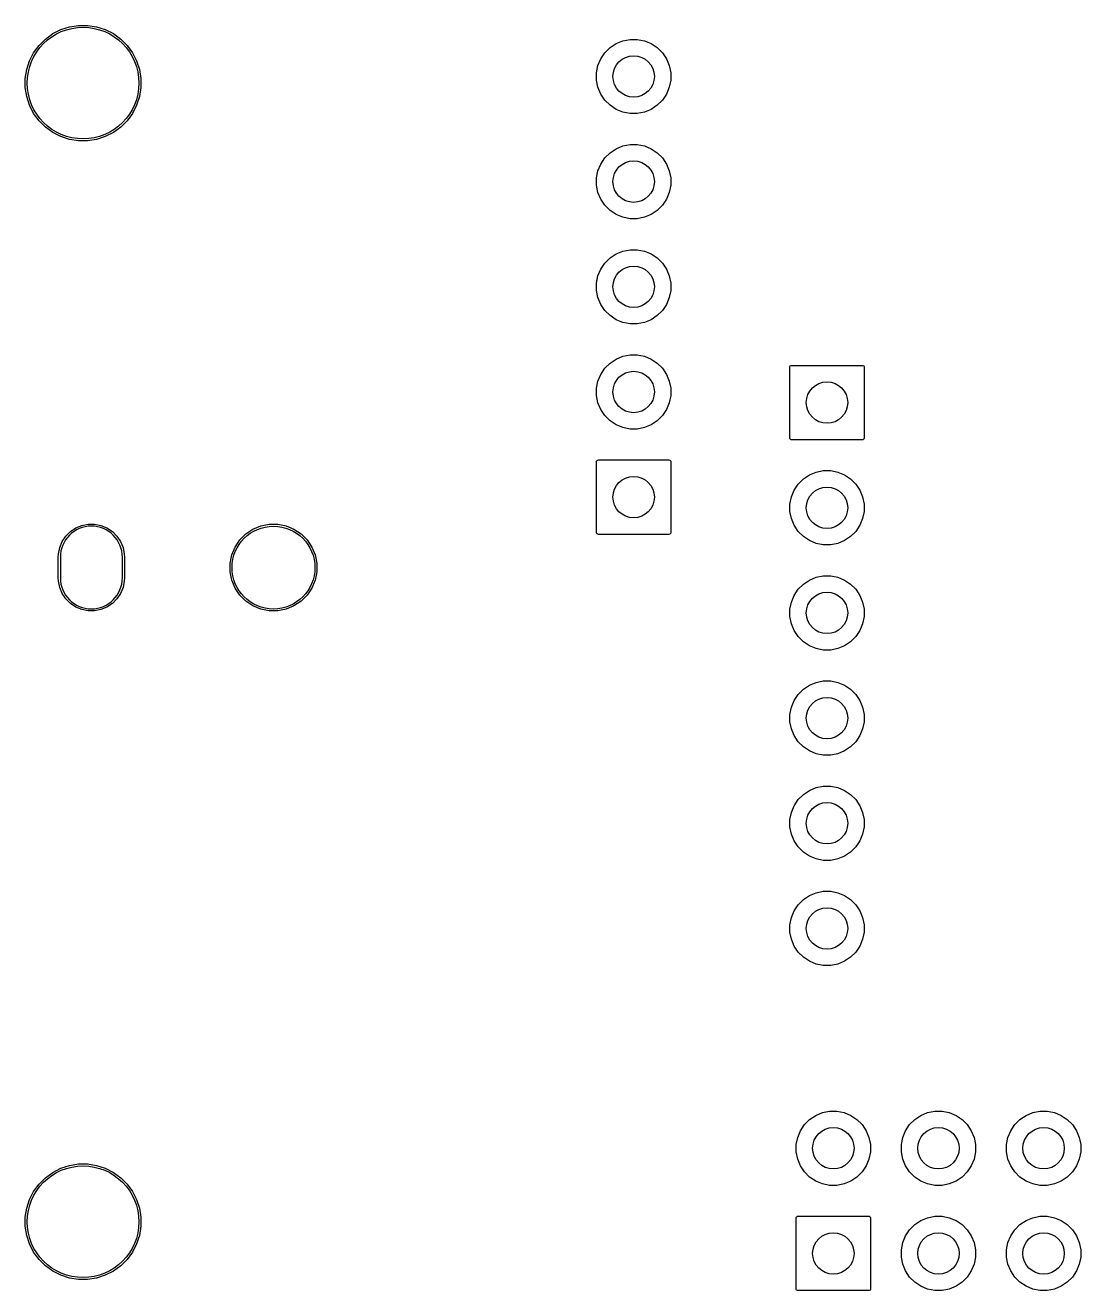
# Model space of a CAD drawing. Header units: inches. Extents: x 4.79 to 7.1, y -3.89 to -2.68.
# Drawn here: x 4.788 to 5.791, y -3.884 to -2.681 of the extents above; entities that cross this region are included whole.
import ezdxf

# ---------------------------------------------------------------- set-up
doc = ezdxf.new("R2010")
doc.units = ezdxf.units.IN
doc.header["$MEASUREMENT"] = 0
doc.layers.add('BLACK', color=250, linetype='CONTINUOUS')

msp = doc.modelspace()

# ---------------------------------------------------------------- linework, layer by layer
at = {"layer": 'BLACK', "linetype": 'CONTINUOUS'}
for p, q in [((4.8214, -2.6853), (4.8297, -2.6826)), ((4.8297, -2.6826), (4.8382, -2.6813)), ((4.8382, -2.6813), (4.8468, -2.6813)), ((4.8468, -2.6813), (4.8554, -2.6826)), ((4.8554, -2.6826), (4.8636, -2.6853)), ((4.8006, -2.7004), (4.8067, -2.6943)), ((4.8067, -2.6943), (4.8137, -2.6892)), ((4.8137, -2.6892), (4.8214, -2.6853)), ((4.8636, -2.6853), (4.8713, -2.6892)), ((4.8713, -2.6892), (4.8783, -2.6943)), ((4.8783, -2.6943), (4.8844, -2.7004)), ((5.3559, -2.696), (5.3627, -2.6947)), ((5.3627, -2.6947), (5.3696, -2.6947)), ((5.3696, -2.6947), (5.3764, -2.696)), ((4.7955, -2.7074), (4.8006, -2.7004)), ((4.8844, -2.7004), (4.8895, -2.7074)), ((5.3388, -2.7074), (5.3437, -2.7025)), ((5.3437, -2.7025), (5.3494, -2.6987)), ((5.3494, -2.6987), (5.3559, -2.696)), ((5.3764, -2.696), (5.3828, -2.6987)), ((5.3828, -2.6987), (5.3886, -2.7025)), ((5.3886, -2.7025), (5.3935, -2.7074)), ((4.7889, -2.7234), (4.7916, -2.7151)), ((4.7916, -2.7151), (4.7955, -2.7074)), ((4.8895, -2.7074), (4.8934, -2.7151)), ((4.8934, -2.7151), (4.8961, -2.7234)), ((5.3322, -2.7196), (5.3349, -2.7132)), ((5.3349, -2.7132), (5.3388, -2.7074)), ((5.3935, -2.7074), (5.3974, -2.7132)), ((5.3974, -2.7132), (5.4, -2.7196)), ((4.7876, -2.7319), (4.7889, -2.7234)), ((4.8961, -2.7234), (4.8975, -2.7319)), ((5.3309, -2.7264), (5.3322, -2.7196)), ((5.3309, -2.7334), (5.3309, -2.7264)), ((5.4, -2.7196), (5.4014, -2.7264)), ((5.4014, -2.7264), (5.4014, -2.7334)), ((4.7876, -2.7405), (4.7876, -2.7319)), ((4.7889, -2.7491), (4.7876, -2.7405)), ((4.8975, -2.7405), (4.8961, -2.7491)), ((4.8975, -2.7319), (4.8975, -2.7405)), ((5.3322, -2.7402), (5.3309, -2.7334)), ((5.3349, -2.7466), (5.3322, -2.7402)), ((5.4, -2.7402), (5.3974, -2.7466)), ((5.4014, -2.7334), (5.4, -2.7402)), ((4.7916, -2.7573), (4.7889, -2.7491)), ((4.8961, -2.7491), (4.8934, -2.7573)), ((5.3388, -2.7524), (5.3349, -2.7466)), ((5.3437, -2.7573), (5.3388, -2.7524)), ((5.3935, -2.7524), (5.3886, -2.7573)), ((5.3974, -2.7466), (5.3935, -2.7524)), ((4.7955, -2.765), (4.7916, -2.7573)), ((4.8006, -2.772), (4.7955, -2.765)), ((4.8895, -2.765), (4.8844, -2.772)), ((4.8934, -2.7573), (4.8895, -2.765)), ((5.3494, -2.7612), (5.3437, -2.7573)), ((5.3559, -2.7638), (5.3494, -2.7612)), ((5.3627, -2.7652), (5.3559, -2.7638)), ((5.3696, -2.7652), (5.3627, -2.7652)), ((5.3764, -2.7638), (5.3696, -2.7652)), ((5.3828, -2.7612), (5.3764, -2.7638)), ((5.3886, -2.7573), (5.3828, -2.7612)), ((4.8067, -2.7781), (4.8006, -2.772)), ((4.8137, -2.7832), (4.8067, -2.7781)), ((4.8783, -2.7781), (4.8713, -2.7832)), ((4.8844, -2.772), (4.8783, -2.7781)), ((4.8214, -2.7871), (4.8137, -2.7832)), ((4.8297, -2.7898), (4.8214, -2.7871)), ((4.8382, -2.7912), (4.8297, -2.7898)), ((4.8468, -2.7912), (4.8382, -2.7912)), ((4.8554, -2.7898), (4.8468, -2.7912)), ((4.8636, -2.7871), (4.8554, -2.7898)), ((4.8713, -2.7832), (4.8636, -2.7871)), ((5.3388, -2.8074), (5.3437, -2.8025)), ((5.3437, -2.8025), (5.3494, -2.7987)), ((5.3494, -2.7987), (5.3559, -2.796)), ((5.3559, -2.796), (5.3627, -2.7947)), ((5.3627, -2.7947), (5.3696, -2.7947)), ((5.3696, -2.7947), (5.3764, -2.796)), ((5.3764, -2.796), (5.3828, -2.7987)), ((5.3828, -2.7987), (5.3886, -2.8025)), ((5.3886, -2.8025), (5.3935, -2.8074)), ((5.3322, -2.8196), (5.3349, -2.8132)), ((5.3349, -2.8132), (5.3388, -2.8074)), ((5.3935, -2.8074), (5.3974, -2.8132)), ((5.3974, -2.8132), (5.4, -2.8196)), ((5.3309, -2.8264), (5.3322, -2.8196)), ((5.3309, -2.8334), (5.3309, -2.8264)), ((5.4, -2.8196), (5.4014, -2.8264)), ((5.4014, -2.8264), (5.4014, -2.8334)), ((5.3322, -2.8402), (5.3309, -2.8334)), ((5.4014, -2.8334), (5.4, -2.8402)), ((5.3349, -2.8466), (5.3322, -2.8402)), ((5.3388, -2.8524), (5.3349, -2.8466)), ((5.3974, -2.8466), (5.3935, -2.8524)), ((5.4, -2.8402), (5.3974, -2.8466)), ((5.3437, -2.8573), (5.3388, -2.8524)), ((5.3494, -2.8612), (5.3437, -2.8573)), ((5.3559, -2.8638), (5.3494, -2.8612)), ((5.3828, -2.8612), (5.3764, -2.8638)), ((5.3886, -2.8573), (5.3828, -2.8612)), ((5.3935, -2.8524), (5.3886, -2.8573)), ((5.3627, -2.8652), (5.3559, -2.8638)), ((5.3696, -2.8652), (5.3627, -2.8652)), ((5.3764, -2.8638), (5.3696, -2.8652)), ((5.3437, -2.9025), (5.3494, -2.8987)), ((5.3494, -2.8987), (5.3559, -2.896)), ((5.3559, -2.896), (5.3627, -2.8947)), ((5.3627, -2.8947), (5.3696, -2.8947)), ((5.3696, -2.8947), (5.3764, -2.896)), ((5.3764, -2.896), (5.3828, -2.8987)), ((5.3828, -2.8987), (5.3886, -2.9025)), ((5.3349, -2.9132), (5.3388, -2.9074)), ((5.3388, -2.9074), (5.3437, -2.9025)), ((5.3886, -2.9025), (5.3935, -2.9074)), ((5.3935, -2.9074), (5.3974, -2.9132)), ((5.3309, -2.9264), (5.3322, -2.9196)), ((5.3322, -2.9196), (5.3349, -2.9132)), ((5.3974, -2.9132), (5.4, -2.9196)), ((5.4, -2.9196), (5.4014, -2.9264)), ((5.3309, -2.9334), (5.3309, -2.9264)), ((5.3322, -2.9402), (5.3309, -2.9334)), ((5.4014, -2.9334), (5.4, -2.9402)), ((5.4014, -2.9264), (5.4014, -2.9334)), ((5.3349, -2.9466), (5.3322, -2.9402)), ((5.3388, -2.9524), (5.3349, -2.9466)), ((5.3974, -2.9466), (5.3935, -2.9524)), ((5.4, -2.9402), (5.3974, -2.9466)), ((5.3437, -2.9573), (5.3388, -2.9524)), ((5.3494, -2.9612), (5.3437, -2.9573)), ((5.3886, -2.9573), (5.3828, -2.9612)), ((5.3935, -2.9524), (5.3886, -2.9573)), ((5.3559, -2.9638), (5.3494, -2.9612)), ((5.3627, -2.9652), (5.3559, -2.9638)), ((5.3696, -2.9652), (5.3627, -2.9652)), ((5.3764, -2.9638), (5.3696, -2.9652)), ((5.3828, -2.9612), (5.3764, -2.9638)), ((5.3559, -2.996), (5.3627, -2.9947)), ((5.3627, -2.9947), (5.3696, -2.9947)), ((5.3696, -2.9947), (5.3764, -2.996)), ((5.3349, -3.0132), (5.3388, -3.0074)), ((5.3388, -3.0074), (5.3437, -3.0025)), ((5.3437, -3.0025), (5.3494, -2.9987)), ((5.3494, -2.9987), (5.3559, -2.996)), ((5.3764, -2.996), (5.3828, -2.9987)), ((5.3828, -2.9987), (5.3886, -3.0025)), ((5.3886, -3.0025), (5.3935, -3.0074)), ((5.3935, -3.0074), (5.3974, -3.0132)), ((5.5146, -3.0065), (5.5147, -3.0058)), ((5.5146, -3.0735), (5.5146, -3.0065)), ((5.5147, -3.0058), (5.5151, -3.0051)), ((5.5151, -3.0051), (5.5158, -3.0047)), ((5.5158, -3.0047), (5.5165, -3.0046)), ((5.5165, -3.0046), (5.5835, -3.0046)), ((5.5835, -3.0046), (5.5842, -3.0047)), ((5.5842, -3.0047), (5.5849, -3.0051)), ((5.5849, -3.0051), (5.5853, -3.0058)), ((5.5853, -3.0058), (5.5854, -3.0065)), ((5.5854, -3.0065), (5.5854, -3.0735)), ((5.3309, -3.0264), (5.3322, -3.0196)), ((5.3322, -3.0196), (5.3349, -3.0132)), ((5.3974, -3.0132), (5.4, -3.0196)), ((5.4, -3.0196), (5.4014, -3.0264)), ((5.3309, -3.0334), (5.3309, -3.0264)), ((5.4014, -3.0264), (5.4014, -3.0334)), ((5.3322, -3.0402), (5.3309, -3.0334)), ((5.3349, -3.0466), (5.3322, -3.0402)), ((5.4, -3.0402), (5.3974, -3.0466)), ((5.4014, -3.0334), (5.4, -3.0402)), ((5.3388, -3.0524), (5.3349, -3.0466)), ((5.3437, -3.0573), (5.3388, -3.0524)), ((5.3935, -3.0524), (5.3886, -3.0573)), ((5.3974, -3.0466), (5.3935, -3.0524)), ((5.3494, -3.0612), (5.3437, -3.0573)), ((5.3559, -3.0638), (5.3494, -3.0612)), ((5.3627, -3.0652), (5.3559, -3.0638)), ((5.3696, -3.0652), (5.3627, -3.0652)), ((5.3764, -3.0638), (5.3696, -3.0652)), ((5.3828, -3.0612), (5.3764, -3.0638)), ((5.3886, -3.0573), (5.3828, -3.0612)), ((5.5147, -3.0742), (5.5146, -3.0735)), ((5.5151, -3.0749), (5.5147, -3.0742)), ((5.5158, -3.0753), (5.5151, -3.0749)), ((5.5165, -3.0754), (5.5158, -3.0753)), ((5.5835, -3.0754), (5.5165, -3.0754)), ((5.5842, -3.0753), (5.5835, -3.0754)), ((5.5849, -3.0749), (5.5842, -3.0753)), ((5.5853, -3.0742), (5.5849, -3.0749)), ((5.5854, -3.0735), (5.5853, -3.0742)), ((5.3307, -3.0965), (5.3309, -3.0957)), ((5.3307, -3.1634), (5.3307, -3.0965)), ((5.3309, -3.0957), (5.3313, -3.0951)), ((5.3313, -3.0951), (5.3319, -3.0946)), ((5.3319, -3.0946), (5.3327, -3.0945)), ((5.3327, -3.0945), (5.3996, -3.0945)), ((5.3996, -3.0945), (5.4004, -3.0946)), ((5.4004, -3.0946), (5.401, -3.0951)), ((5.401, -3.0951), (5.4014, -3.0957)), ((5.4014, -3.0957), (5.4016, -3.0965)), ((5.4016, -3.0965), (5.4016, -3.1634)), ((5.5226, -3.1175), (5.5275, -3.1126)), ((5.5275, -3.1126), (5.5333, -3.1088)), ((5.5333, -3.1088), (5.5397, -3.1061)), ((5.5397, -3.1061), (5.5465, -3.1047)), ((5.5465, -3.1047), (5.5535, -3.1047)), ((5.5535, -3.1047), (5.5603, -3.1061)), ((5.5603, -3.1061), (5.5667, -3.1088)), ((5.5667, -3.1088), (5.5725, -3.1126)), ((5.5725, -3.1126), (5.5774, -3.1175)), ((5.5161, -3.1297), (5.5188, -3.1233)), ((5.5188, -3.1233), (5.5226, -3.1175)), ((5.5774, -3.1175), (5.5812, -3.1233)), ((5.5812, -3.1233), (5.5839, -3.1297)), ((5.5147, -3.1365), (5.5161, -3.1297)), ((5.5147, -3.1435), (5.5147, -3.1365)), ((5.5839, -3.1297), (5.5853, -3.1365)), ((5.5853, -3.1365), (5.5853, -3.1435)), ((5.5161, -3.1503), (5.5147, -3.1435)), ((5.5188, -3.1567), (5.5161, -3.1503)), ((5.5839, -3.1503), (5.5812, -3.1567)), ((5.5853, -3.1435), (5.5839, -3.1503)), ((4.826, -3.167), (4.8304, -3.1627)), ((4.8304, -3.1627), (4.8355, -3.1592)), ((4.8355, -3.1592), (4.8413, -3.1569)), ((4.8413, -3.1569), (4.8473, -3.1557)), ((4.8473, -3.1557), (4.8535, -3.1557)), ((4.8535, -3.1557), (4.8595, -3.1569)), ((4.8595, -3.1569), (4.8652, -3.1592)), ((4.8652, -3.1592), (4.8704, -3.1627)), ((4.8704, -3.1627), (4.8747, -3.167)), ((4.9974, -3.1649), (5.0041, -3.1604)), ((5.0041, -3.1604), (5.0116, -3.1573)), ((5.0116, -3.1573), (5.0196, -3.1557)), ((5.0196, -3.1557), (5.0277, -3.1557)), ((5.0277, -3.1557), (5.0356, -3.1573)), ((5.0356, -3.1573), (5.0431, -3.1604)), ((5.0431, -3.1604), (5.0498, -3.1649)), ((5.3309, -3.1641), (5.3307, -3.1634)), ((5.3313, -3.1648), (5.3309, -3.1641)), ((5.4014, -3.1641), (5.401, -3.1648)), ((5.4016, -3.1634), (5.4014, -3.1641)), ((5.5226, -3.1625), (5.5188, -3.1567)), ((5.5275, -3.1674), (5.5226, -3.1625)), ((5.5774, -3.1625), (5.5725, -3.1674)), ((5.5812, -3.1567), (5.5774, -3.1625)), ((4.8203, -3.1779), (4.8226, -3.1722)), ((4.8226, -3.1722), (4.826, -3.167)), ((4.8747, -3.167), (4.8782, -3.1722)), ((4.8782, -3.1722), (4.8805, -3.1779)), ((4.9872, -3.1774), (4.9917, -3.1706)), ((4.9917, -3.1706), (4.9974, -3.1649)), ((5.0498, -3.1649), (5.0556, -3.1706)), ((5.0556, -3.1706), (5.0601, -3.1774)), ((5.3319, -3.1652), (5.3313, -3.1648)), ((5.3327, -3.1654), (5.3319, -3.1652)), ((5.3996, -3.1654), (5.3327, -3.1654)), ((5.4004, -3.1652), (5.3996, -3.1654)), ((5.401, -3.1648), (5.4004, -3.1652)), ((5.5333, -3.1712), (5.5275, -3.1674)), ((5.5397, -3.1739), (5.5333, -3.1712)), ((5.5465, -3.1753), (5.5397, -3.1739)), ((5.5535, -3.1753), (5.5465, -3.1753)), ((5.5603, -3.1739), (5.5535, -3.1753)), ((5.5667, -3.1712), (5.5603, -3.1739)), ((5.5725, -3.1674), (5.5667, -3.1712)), ((4.8189, -3.187), (4.819, -3.1839)), ((4.8189, -3.2067), (4.8189, -3.187)), ((4.819, -3.1839), (4.8203, -3.1779)), ((4.8209, -3.187), (4.8209, -3.2067)), ((4.8209, -3.187), (4.8209, -3.2067)), ((4.8799, -3.2067), (4.8799, -3.187)), ((4.8799, -3.2067), (4.8799, -3.187)), ((4.8805, -3.1779), (4.8817, -3.1839)), ((4.8817, -3.1839), (4.8819, -3.187)), ((4.8819, -3.187), (4.8819, -3.2067)), ((4.9825, -3.1928), (4.9841, -3.1849)), ((4.9841, -3.1849), (4.9872, -3.1774)), ((5.0601, -3.1774), (5.0632, -3.1849)), ((5.0632, -3.1849), (5.0648, -3.1928)), ((4.9825, -3.2009), (4.9825, -3.1928)), ((5.0648, -3.1928), (5.0648, -3.2009)), ((4.819, -3.2098), (4.8189, -3.2067)), ((4.8203, -3.2158), (4.819, -3.2098)), ((4.8817, -3.2098), (4.8805, -3.2158)), ((4.8819, -3.2067), (4.8817, -3.2098)), ((4.9841, -3.2089), (4.9825, -3.2009)), ((4.9872, -3.2163), (4.9841, -3.2089)), ((5.0632, -3.2089), (5.0601, -3.2163)), ((5.0648, -3.2009), (5.0632, -3.2089)), ((5.5275, -3.2126), (5.5333, -3.2088)), ((5.5333, -3.2088), (5.5397, -3.2061)), ((5.5397, -3.2061), (5.5465, -3.2047)), ((5.5465, -3.2047), (5.5535, -3.2047)), ((5.5535, -3.2047), (5.5603, -3.2061)), ((5.5603, -3.2061), (5.5667, -3.2088)), ((5.5667, -3.2088), (5.5725, -3.2126)), ((4.8226, -3.2215), (4.8203, -3.2158)), ((4.826, -3.2267), (4.8226, -3.2215)), ((4.8782, -3.2215), (4.8747, -3.2267)), ((4.8805, -3.2158), (4.8782, -3.2215)), ((4.9917, -3.2231), (4.9872, -3.2163)), ((4.9974, -3.2288), (4.9917, -3.2231)), ((5.0556, -3.2231), (5.0498, -3.2288)), ((5.0601, -3.2163), (5.0556, -3.2231)), ((5.5161, -3.2297), (5.5188, -3.2233)), ((5.5188, -3.2233), (5.5226, -3.2175)), ((5.5226, -3.2175), (5.5275, -3.2126)), ((5.5725, -3.2126), (5.5774, -3.2175)), ((5.5774, -3.2175), (5.5812, -3.2233)), ((5.5812, -3.2233), (5.5839, -3.2297)), ((4.8304, -3.231), (4.826, -3.2267)), ((4.8355, -3.2345), (4.8304, -3.231)), ((4.8413, -3.2368), (4.8355, -3.2345)), ((4.8652, -3.2345), (4.8595, -3.2368)), ((4.8704, -3.231), (4.8652, -3.2345)), ((4.8747, -3.2267), (4.8704, -3.231)), ((5.0041, -3.2333), (4.9974, -3.2288)), ((5.0116, -3.2364), (5.0041, -3.2333)), ((5.0196, -3.238), (5.0116, -3.2364)), ((5.0356, -3.2364), (5.0277, -3.238)), ((5.0431, -3.2333), (5.0356, -3.2364)), ((5.0498, -3.2288), (5.0431, -3.2333)), ((5.5147, -3.2365), (5.5161, -3.2297)), ((5.5839, -3.2297), (5.5853, -3.2365)), ((4.8473, -3.238), (4.8413, -3.2368)), ((4.8535, -3.238), (4.8473, -3.238)), ((4.8595, -3.2368), (4.8535, -3.238)), ((5.0277, -3.238), (5.0196, -3.238)), ((5.5147, -3.2435), (5.5147, -3.2365)), ((5.5161, -3.2503), (5.5147, -3.2435)), ((5.5853, -3.2435), (5.5839, -3.2503)), ((5.5853, -3.2365), (5.5853, -3.2435)), ((5.5188, -3.2567), (5.5161, -3.2503)), ((5.5226, -3.2625), (5.5188, -3.2567)), ((5.5812, -3.2567), (5.5774, -3.2625)), ((5.5839, -3.2503), (5.5812, -3.2567)), ((5.5275, -3.2674), (5.5226, -3.2625)), ((5.5333, -3.2712), (5.5275, -3.2674)), ((5.5397, -3.2739), (5.5333, -3.2712)), ((5.5667, -3.2712), (5.5603, -3.2739)), ((5.5725, -3.2674), (5.5667, -3.2712)), ((5.5774, -3.2625), (5.5725, -3.2674)), ((5.5465, -3.2753), (5.5397, -3.2739)), ((5.5535, -3.2753), (5.5465, -3.2753)), ((5.5603, -3.2739), (5.5535, -3.2753)), ((5.5333, -3.3088), (5.5397, -3.3061)), ((5.5397, -3.3061), (5.5465, -3.3047)), ((5.5465, -3.3047), (5.5535, -3.3047)), ((5.5535, -3.3047), (5.5603, -3.3061)), ((5.5603, -3.3061), (5.5667, -3.3088)), ((5.5188, -3.3233), (5.5226, -3.3175)), ((5.5226, -3.3175), (5.5275, -3.3126)), ((5.5275, -3.3126), (5.5333, -3.3088)), ((5.5667, -3.3088), (5.5725, -3.3126)), ((5.5725, -3.3126), (5.5774, -3.3175)), ((5.5774, -3.3175), (5.5812, -3.3233)), ((5.5147, -3.3365), (5.5161, -3.3297)), ((5.5161, -3.3297), (5.5188, -3.3233)), ((5.5812, -3.3233), (5.5839, -3.3297)), ((5.5839, -3.3297), (5.5853, -3.3365)), ((5.5147, -3.3435), (5.5147, -3.3365)), ((5.5161, -3.3503), (5.5147, -3.3435)), ((5.5853, -3.3435), (5.5839, -3.3503)), ((5.5853, -3.3365), (5.5853, -3.3435)), ((5.5188, -3.3567), (5.5161, -3.3503)), ((5.5226, -3.3625), (5.5188, -3.3567)), ((5.5812, -3.3567), (5.5774, -3.3625)), ((5.5839, -3.3503), (5.5812, -3.3567)), ((5.5275, -3.3674), (5.5226, -3.3625)), ((5.5333, -3.3712), (5.5275, -3.3674)), ((5.5725, -3.3674), (5.5667, -3.3712)), ((5.5774, -3.3625), (5.5725, -3.3674)), ((5.5397, -3.3739), (5.5333, -3.3712)), ((5.5465, -3.3753), (5.5397, -3.3739)), ((5.5535, -3.3753), (5.5465, -3.3753)), ((5.5603, -3.3739), (5.5535, -3.3753)), ((5.5667, -3.3712), (5.5603, -3.3739)), ((5.5397, -3.4061), (5.5465, -3.4047)), ((5.5465, -3.4047), (5.5535, -3.4047)), ((5.5535, -3.4047), (5.5603, -3.4061)), ((5.5226, -3.4175), (5.5275, -3.4126)), ((5.5275, -3.4126), (5.5333, -3.4088)), ((5.5333, -3.4088), (5.5397, -3.4061)), ((5.5603, -3.4061), (5.5667, -3.4088)), ((5.5667, -3.4088), (5.5725, -3.4126)), ((5.5725, -3.4126), (5.5774, -3.4175)), ((5.5161, -3.4297), (5.5188, -3.4233)), ((5.5188, -3.4233), (5.5226, -3.4175)), ((5.5774, -3.4175), (5.5812, -3.4233)), ((5.5812, -3.4233), (5.5839, -3.4297)), ((5.5147, -3.4365), (5.5161, -3.4297)), ((5.5147, -3.4435), (5.5147, -3.4365)), ((5.5839, -3.4297), (5.5853, -3.4365)), ((5.5853, -3.4365), (5.5853, -3.4435)), ((5.5161, -3.4503), (5.5147, -3.4435)), ((5.5188, -3.4567), (5.5161, -3.4503)), ((5.5839, -3.4503), (5.5812, -3.4567)), ((5.5853, -3.4435), (5.5839, -3.4503)), ((5.5226, -3.4625), (5.5188, -3.4567)), ((5.5275, -3.4674), (5.5226, -3.4625)), ((5.5774, -3.4625), (5.5725, -3.4674)), ((5.5812, -3.4567), (5.5774, -3.4625)), ((5.5333, -3.4712), (5.5275, -3.4674)), ((5.5397, -3.4739), (5.5333, -3.4712)), ((5.5465, -3.4753), (5.5397, -3.4739)), ((5.5535, -3.4753), (5.5465, -3.4753)), ((5.5603, -3.4739), (5.5535, -3.4753)), ((5.5667, -3.4712), (5.5603, -3.4739)), ((5.5725, -3.4674), (5.5667, -3.4712)), ((5.5226, -3.5175), (5.5275, -3.5126)), ((5.5275, -3.5126), (5.5333, -3.5088)), ((5.5333, -3.5088), (5.5397, -3.5061)), ((5.5397, -3.5061), (5.5465, -3.5047)), ((5.5465, -3.5047), (5.5535, -3.5047)), ((5.5535, -3.5047), (5.5603, -3.5061)), ((5.5603, -3.5061), (5.5667, -3.5088)), ((5.5667, -3.5088), (5.5725, -3.5126)), ((5.5725, -3.5126), (5.5774, -3.5175)), ((5.5161, -3.5297), (5.5188, -3.5233)), ((5.5188, -3.5233), (5.5226, -3.5175)), ((5.5774, -3.5175), (5.5812, -3.5233)), ((5.5812, -3.5233), (5.5839, -3.5297)), ((5.5147, -3.5365), (5.5161, -3.5297)), ((5.5147, -3.5435), (5.5147, -3.5365)), ((5.5839, -3.5297), (5.5853, -3.5365)), ((5.5853, -3.5365), (5.5853, -3.5435)), ((5.5161, -3.5503), (5.5147, -3.5435)), ((5.5853, -3.5435), (5.5839, -3.5503)), ((5.5188, -3.5567), (5.5161, -3.5503)), ((5.5226, -3.5625), (5.5188, -3.5567)), ((5.5812, -3.5567), (5.5774, -3.5625)), ((5.5839, -3.5503), (5.5812, -3.5567)), ((5.5275, -3.5674), (5.5226, -3.5625)), ((5.5333, -3.5712), (5.5275, -3.5674)), ((5.5397, -3.5739), (5.5333, -3.5712)), ((5.5667, -3.5712), (5.5603, -3.5739)), ((5.5725, -3.5674), (5.5667, -3.5712)), ((5.5774, -3.5625), (5.5725, -3.5674)), ((5.5465, -3.5753), (5.5397, -3.5739)), ((5.5535, -3.5753), (5.5465, -3.5753)), ((5.5603, -3.5739), (5.5535, -3.5753)), ((5.5335, -3.7216), (5.5393, -3.7178)), ((5.5393, -3.7178), (5.5457, -3.7151)), ((5.5457, -3.7151), (5.5525, -3.7137)), ((5.5525, -3.7137), (5.5595, -3.7137)), ((5.5595, -3.7137), (5.5663, -3.7151)), ((5.5663, -3.7151), (5.5727, -3.7178)), ((5.5727, -3.7178), (5.5785, -3.7216)), ((5.6335, -3.7216), (5.6393, -3.7178)), ((5.6393, -3.7178), (5.6457, -3.7151)), ((5.6457, -3.7151), (5.6525, -3.7137)), ((5.6525, -3.7137), (5.6595, -3.7137)), ((5.6595, -3.7137), (5.6663, -3.7151)), ((5.6663, -3.7151), (5.6727, -3.7178)), ((5.6727, -3.7178), (5.6785, -3.7216)), ((5.7335, -3.7216), (5.7393, -3.7178)), ((5.7393, -3.7178), (5.7457, -3.7151)), ((5.7457, -3.7151), (5.7525, -3.7137)), ((5.7525, -3.7137), (5.7595, -3.7137)), ((5.7595, -3.7137), (5.7663, -3.7151)), ((5.7663, -3.7151), (5.7727, -3.7178)), ((5.7727, -3.7178), (5.7785, -3.7216)), ((5.5248, -3.7323), (5.5286, -3.7265)), ((5.5286, -3.7265), (5.5335, -3.7216)), ((5.5785, -3.7216), (5.5834, -3.7265)), ((5.5834, -3.7265), (5.5872, -3.7323)), ((5.6248, -3.7323), (5.6286, -3.7265)), ((5.6286, -3.7265), (5.6335, -3.7216)), ((5.6785, -3.7216), (5.6834, -3.7265)), ((5.6834, -3.7265), (5.6872, -3.7323)), ((5.7248, -3.7323), (5.7286, -3.7265)), ((5.7286, -3.7265), (5.7335, -3.7216)), ((5.7785, -3.7216), (5.7834, -3.7265)), ((5.7834, -3.7265), (5.7872, -3.7323)), ((5.5207, -3.7455), (5.5221, -3.7387)), ((5.5221, -3.7387), (5.5248, -3.7323)), ((5.5872, -3.7323), (5.5899, -3.7387)), ((5.5899, -3.7387), (5.5913, -3.7455)), ((5.6207, -3.7455), (5.6221, -3.7387)), ((5.6221, -3.7387), (5.6248, -3.7323)), ((5.6872, -3.7323), (5.6899, -3.7387)), ((5.6899, -3.7387), (5.6913, -3.7455)), ((5.7207, -3.7455), (5.7221, -3.7387)), ((5.7221, -3.7387), (5.7248, -3.7323)), ((5.7872, -3.7323), (5.7899, -3.7387)), ((5.7899, -3.7387), (5.7913, -3.7455)), ((5.5207, -3.7525), (5.5207, -3.7455)), ((5.5221, -3.7593), (5.5207, -3.7525)), ((5.5913, -3.7525), (5.5899, -3.7593)), ((5.5913, -3.7455), (5.5913, -3.7525)), ((5.6207, -3.7525), (5.6207, -3.7455)), ((5.6221, -3.7593), (5.6207, -3.7525)), ((5.6913, -3.7525), (5.6899, -3.7593)), ((5.6913, -3.7455), (5.6913, -3.7525)), ((5.7207, -3.7525), (5.7207, -3.7455)), ((5.7221, -3.7593), (5.7207, -3.7525)), ((5.7913, -3.7525), (5.7899, -3.7593)), ((5.7913, -3.7455), (5.7913, -3.7525)), ((4.8214, -3.768), (4.8297, -3.7653)), ((4.8297, -3.7653), (4.8382, -3.7639)), ((4.8382, -3.7639), (4.8468, -3.7639)), ((4.8468, -3.7639), (4.8554, -3.7653)), ((4.8554, -3.7653), (4.8636, -3.768)), ((5.5248, -3.7657), (5.5221, -3.7593)), ((5.5286, -3.7715), (5.5248, -3.7657)), ((5.5872, -3.7657), (5.5834, -3.7715)), ((5.5899, -3.7593), (5.5872, -3.7657)), ((5.6248, -3.7657), (5.6221, -3.7593)), ((5.6286, -3.7715), (5.6248, -3.7657)), ((5.6872, -3.7657), (5.6834, -3.7715)), ((5.6899, -3.7593), (5.6872, -3.7657)), ((5.7248, -3.7657), (5.7221, -3.7593)), ((5.7286, -3.7715), (5.7248, -3.7657)), ((5.7872, -3.7657), (5.7834, -3.7715)), ((5.7899, -3.7593), (5.7872, -3.7657)), ((4.8006, -3.7831), (4.8067, -3.777)), ((4.8067, -3.777), (4.8137, -3.7719)), ((4.8137, -3.7719), (4.8214, -3.768)), ((4.8636, -3.768), (4.8713, -3.7719)), ((4.8713, -3.7719), (4.8783, -3.777)), ((4.8783, -3.777), (4.8844, -3.7831)), ((5.5335, -3.7764), (5.5286, -3.7715)), ((5.5393, -3.7802), (5.5335, -3.7764)), ((5.5785, -3.7764), (5.5727, -3.7802)), ((5.5834, -3.7715), (5.5785, -3.7764)), ((5.6335, -3.7764), (5.6286, -3.7715)), ((5.6393, -3.7802), (5.6335, -3.7764)), ((5.6785, -3.7764), (5.6727, -3.7802)), ((5.6834, -3.7715), (5.6785, -3.7764)), ((5.7335, -3.7764), (5.7286, -3.7715)), ((5.7393, -3.7802), (5.7335, -3.7764)), ((5.7785, -3.7764), (5.7727, -3.7802)), ((5.7834, -3.7715), (5.7785, -3.7764)), ((4.7955, -3.7901), (4.8006, -3.7831)), ((4.8844, -3.7831), (4.8895, -3.7901)), ((5.5457, -3.7829), (5.5393, -3.7802)), ((5.5525, -3.7843), (5.5457, -3.7829)), ((5.5595, -3.7843), (5.5525, -3.7843)), ((5.5663, -3.7829), (5.5595, -3.7843)), ((5.5727, -3.7802), (5.5663, -3.7829)), ((5.6457, -3.7829), (5.6393, -3.7802)), ((5.6525, -3.7843), (5.6457, -3.7829)), ((5.6595, -3.7843), (5.6525, -3.7843)), ((5.6663, -3.7829), (5.6595, -3.7843)), ((5.6727, -3.7802), (5.6663, -3.7829)), ((5.7457, -3.7829), (5.7393, -3.7802)), ((5.7525, -3.7843), (5.7457, -3.7829)), ((5.7595, -3.7843), (5.7525, -3.7843)), ((5.7663, -3.7829), (5.7595, -3.7843)), ((5.7727, -3.7802), (5.7663, -3.7829)), ((4.7889, -3.806), (4.7916, -3.7978)), ((4.7916, -3.7978), (4.7955, -3.7901)), ((4.8895, -3.7901), (4.8934, -3.7978)), ((4.8934, -3.7978), (4.8961, -3.806)), ((4.7876, -3.8146), (4.7889, -3.806)), ((4.8961, -3.806), (4.8975, -3.8146)), ((5.5211, -3.8141), (5.5218, -3.8137)), ((5.5218, -3.8137), (5.5225, -3.8136)), ((5.5225, -3.8136), (5.5895, -3.8136)), ((5.5895, -3.8136), (5.5902, -3.8137)), ((5.5902, -3.8137), (5.5909, -3.8141)), ((5.6457, -3.8151), (5.6525, -3.8137)), ((5.6525, -3.8137), (5.6595, -3.8137)), ((5.6595, -3.8137), (5.6663, -3.8151)), ((5.7457, -3.8151), (5.7525, -3.8137)), ((5.7525, -3.8137), (5.7595, -3.8137)), ((5.7595, -3.8137), (5.7663, -3.8151)), ((4.7876, -3.8232), (4.7876, -3.8146)), ((4.7889, -3.8318), (4.7876, -3.8232)), ((4.8975, -3.8232), (4.8961, -3.8318)), ((4.8975, -3.8146), (4.8975, -3.8232)), ((5.5206, -3.8155), (5.5207, -3.8148)), ((5.5206, -3.8825), (5.5206, -3.8155)), ((5.5207, -3.8148), (5.5211, -3.8141)), ((5.5909, -3.8141), (5.5913, -3.8148)), ((5.5913, -3.8148), (5.5914, -3.8155)), ((5.5914, -3.8155), (5.5914, -3.8825)), ((5.6286, -3.8265), (5.6335, -3.8216)), ((5.6335, -3.8216), (5.6393, -3.8178)), ((5.6393, -3.8178), (5.6457, -3.8151)), ((5.6663, -3.8151), (5.6727, -3.8178)), ((5.6727, -3.8178), (5.6785, -3.8216)), ((5.6785, -3.8216), (5.6834, -3.8265)), ((5.7286, -3.8265), (5.7335, -3.8216)), ((5.7335, -3.8216), (5.7393, -3.8178)), ((5.7393, -3.8178), (5.7457, -3.8151)), ((5.7663, -3.8151), (5.7727, -3.8178)), ((5.7727, -3.8178), (5.7785, -3.8216)), ((5.7785, -3.8216), (5.7834, -3.8265)), ((4.7916, -3.84), (4.7889, -3.8318)), ((4.8961, -3.8318), (4.8934, -3.84)), ((5.6221, -3.8387), (5.6248, -3.8323)), ((5.6248, -3.8323), (5.6286, -3.8265)), ((5.6834, -3.8265), (5.6872, -3.8323)), ((5.6872, -3.8323), (5.6899, -3.8387)), ((5.7221, -3.8387), (5.7248, -3.8323)), ((5.7248, -3.8323), (5.7286, -3.8265)), ((5.7834, -3.8265), (5.7872, -3.8323)), ((5.7872, -3.8323), (5.7899, -3.8387)), ((4.7955, -3.8477), (4.7916, -3.84)), ((4.8006, -3.8547), (4.7955, -3.8477)), ((4.8895, -3.8477), (4.8844, -3.8547)), ((4.8934, -3.84), (4.8895, -3.8477)), ((5.6207, -3.8455), (5.6221, -3.8387)), ((5.6207, -3.8525), (5.6207, -3.8455)), ((5.6899, -3.8387), (5.6913, -3.8455)), ((5.6913, -3.8455), (5.6913, -3.8525)), ((5.7207, -3.8455), (5.7221, -3.8387)), ((5.7207, -3.8525), (5.7207, -3.8455)), ((5.7899, -3.8387), (5.7913, -3.8455)), ((5.7913, -3.8455), (5.7913, -3.8525)), ((4.8067, -3.8608), (4.8006, -3.8547)), ((4.8137, -3.8659), (4.8067, -3.8608)), ((4.8783, -3.8608), (4.8713, -3.8659)), ((4.8844, -3.8547), (4.8783, -3.8608)), ((5.6221, -3.8593), (5.6207, -3.8525)), ((5.6248, -3.8657), (5.6221, -3.8593)), ((5.6899, -3.8593), (5.6872, -3.8657)), ((5.6913, -3.8525), (5.6899, -3.8593)), ((5.7221, -3.8593), (5.7207, -3.8525)), ((5.7248, -3.8657), (5.7221, -3.8593)), ((5.7899, -3.8593), (5.7872, -3.8657)), ((5.7913, -3.8525), (5.7899, -3.8593)), ((4.8214, -3.8698), (4.8137, -3.8659)), ((4.8297, -3.8725), (4.8214, -3.8698)), ((4.8382, -3.8738), (4.8297, -3.8725)), ((4.8468, -3.8738), (4.8382, -3.8738)), ((4.8554, -3.8725), (4.8468, -3.8738)), ((4.8636, -3.8698), (4.8554, -3.8725)), ((4.8713, -3.8659), (4.8636, -3.8698)), ((5.6286, -3.8715), (5.6248, -3.8657)), ((5.6335, -3.8764), (5.6286, -3.8715)), ((5.6834, -3.8715), (5.6785, -3.8764)), ((5.6872, -3.8657), (5.6834, -3.8715)), ((5.7286, -3.8715), (5.7248, -3.8657)), ((5.7335, -3.8764), (5.7286, -3.8715)), ((5.7834, -3.8715), (5.7785, -3.8764)), ((5.7872, -3.8657), (5.7834, -3.8715)), ((5.5207, -3.8832), (5.5206, -3.8825)), ((5.5211, -3.8839), (5.5207, -3.8832)), ((5.5218, -3.8843), (5.5211, -3.8839)), ((5.5225, -3.8844), (5.5218, -3.8843)), ((5.5895, -3.8844), (5.5225, -3.8844)), ((5.5902, -3.8843), (5.5895, -3.8844)), ((5.5909, -3.8839), (5.5902, -3.8843)), ((5.5913, -3.8832), (5.5909, -3.8839)), ((5.5914, -3.8825), (5.5913, -3.8832)), ((5.6393, -3.8802), (5.6335, -3.8764)), ((5.6457, -3.8829), (5.6393, -3.8802)), ((5.6525, -3.8843), (5.6457, -3.8829)), ((5.6595, -3.8843), (5.6525, -3.8843)), ((5.6663, -3.8829), (5.6595, -3.8843)), ((5.6727, -3.8802), (5.6663, -3.8829)), ((5.6785, -3.8764), (5.6727, -3.8802)), ((5.7393, -3.8802), (5.7335, -3.8764)), ((5.7457, -3.8829), (5.7393, -3.8802)), ((5.7525, -3.8843), (5.7457, -3.8829)), ((5.7595, -3.8843), (5.7525, -3.8843)), ((5.7663, -3.8829), (5.7595, -3.8843)), ((5.7727, -3.8802), (5.7663, -3.8829)), ((5.7785, -3.8764), (5.7727, -3.8802))]:
    msp.add_line(p, q, dxfattribs=at)
at = {"layer": 'BLACK'}
for centre, radius in [((4.8425, -2.7362), 0.0531), ((4.8425, -2.7362), 0.0531), ((5.3661, -2.7299), 0.0197), ((5.3661, -2.8299), 0.0197), ((5.3661, -2.9299), 0.0197), ((5.3661, -3.0299), 0.0197), ((5.55, -3.04), 0.0197), ((5.3661, -3.1299), 0.0197), ((5.55, -3.14), 0.0197), ((5.0236, -3.1969), 0.0394), ((5.0236, -3.1969), 0.0394), ((5.55, -3.24), 0.0197), ((5.55, -3.34), 0.0197), ((5.55, -3.44), 0.0197), ((5.55, -3.54), 0.0197), ((5.556, -3.749), 0.0197), ((5.656, -3.749), 0.0197), ((5.756, -3.749), 0.0197), ((4.8425, -3.8189), 0.0531), ((4.8425, -3.8189), 0.0531), ((5.556, -3.849), 0.0197), ((5.656, -3.849), 0.0197), ((5.756, -3.849), 0.0197)]:
    msp.add_circle(centre, radius, dxfattribs=at)
for centre, start, end in [((4.8504, -3.187), 0, 180), ((4.8504, -3.187), 0, 180), ((4.8504, -3.2067), 180, 360), ((4.8504, -3.2067), 180, 360)]:
    msp.add_arc(centre, 0.0295, start, end, dxfattribs=at)
at = {"layer": 'WHITE'}
for centre in [(5.3661, -2.7299), (5.3661, -2.8299), (5.3661, -2.9299), (5.3661, -3.0299), (5.55, -3.04), (5.3661, -3.1299), (5.55, -3.14), (5.55, -3.24), (5.55, -3.34), (5.55, -3.44), (5.55, -3.54), (5.556, -3.749), (5.656, -3.749), (5.756, -3.749), (5.556, -3.849), (5.656, -3.849), (5.756, -3.849)]:
    msp.add_circle(centre, 0.0197, dxfattribs=at)

doc.saveas('drawing.dxf')
